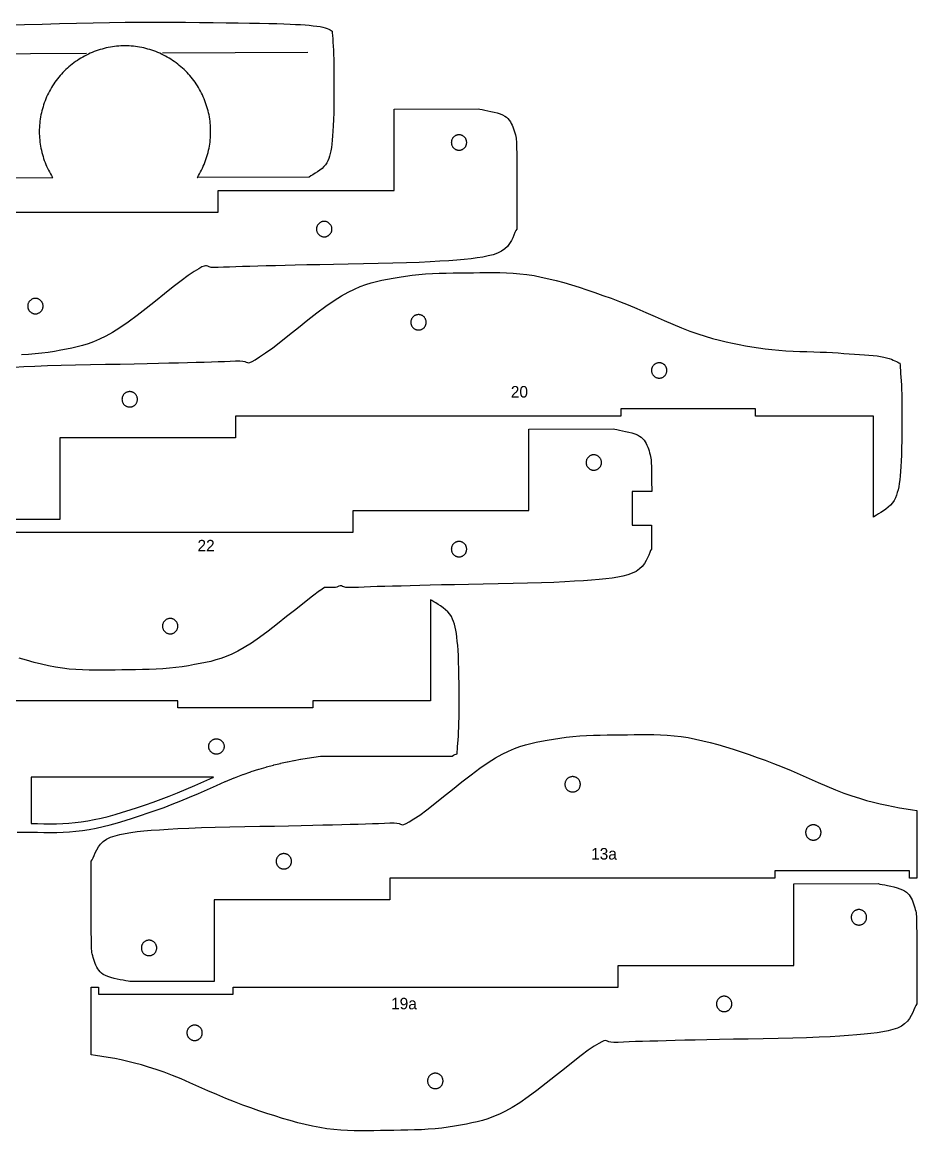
# Model space of a CAD drawing. Header units: metres. Extents: x 5 to 586, y 16 to 394.
# Drawn here: x 395.7 to 581.5, y 15.6 to 246 of the extents above; entities that cross this region are included whole.
import ezdxf
from ezdxf.enums import TextEntityAlignment as Align

# ---------------------------------------------------------------- set-up
doc = ezdxf.new("R2010")
doc.units = ezdxf.units.M
for name, color, linetype in [('CORTAR', 1, 'Continuous'), ('GRABAR', 5, 'Continuous'), ('GRABAR_RELLENO', 4, 'Continuous')]:
    doc.layers.add(name, color=color, linetype=linetype)

msp = doc.modelspace()

# ---------------------------------------------------------------- linework, layer by layer
at = {"layer": 'CORTAR'}
for points in [[(392.4, 245.41), (396.13, 245.51), (399.81, 245.61), (403.42, 245.7), (406.97, 245.79), (410.43, 245.87), (413.79, 245.93), (417.04, 245.97), (420.23, 245.99), (423.4, 246), (426.52, 246), (429.57, 245.98), (432.52, 245.96), (435.35, 245.93), (438.04, 245.89), (440.56, 245.85), (442.9, 245.81), (445.01, 245.77), (446.89, 245.73), (448.55, 245.69), (450.02, 245.64), (451.32, 245.6), (452.48, 245.55), (453.51, 245.49), (454.45, 245.42), (455.31, 245.35), (456.12, 245.27), (456.9, 245.18), (457.59, 245.07), (458.16, 244.95), (458.64, 244.81), (459.03, 244.67), (459.35, 244.53), (459.63, 244.39), (459.88, 244.25), (460.07, 244.13), (460.1, 243.78), (460.1, 243.78), (460.14, 243.2), (460.19, 242.55), (460.24, 241.83), (460.3, 241.04), (460.34, 240.18), (460.38, 239.27), (460.41, 238.29), (460.43, 237.26), (460.44, 236.09), (460.45, 234.77), (460.45, 233.33), (460.45, 231.8), (460.44, 230.25), (460.42, 228.69), (460.4, 227.18), (460.36, 225.76), (460.3, 224.47), (460.23, 223.34), (460.15, 222.35), (460.08, 221.46), (460, 220.66), (459.9, 219.94), (459.8, 219.29), (459.68, 218.71), (459.54, 218.18), (459.38, 217.68), (459.18, 217.21), (458.96, 216.77), (458.7, 216.37), (458.37, 215.99), (457.96, 215.61), (457.51, 215.25), (457.03, 214.91), (456.55, 214.6), (456.07, 214.31), (455.64, 214.05), (455.63, 214.04), (455.27, 213.81), (455.22, 213.78), (455.21, 213.77), (432.04, 213.71), (432.07, 213.75), (432.3, 214.12), (432.52, 214.5), (432.73, 214.88), (432.93, 215.27), (433.12, 215.66), (433.3, 216.06), (433.47, 216.46), (433.64, 216.86), (433.79, 217.27), (433.93, 217.69), (434.06, 218.1), (434.18, 218.52), (434.3, 218.94), (434.4, 219.37), (434.49, 219.8), (434.57, 220.23), (434.64, 220.66), (434.7, 221.09), (434.74, 221.52), (434.78, 221.96), (434.81, 222.4), (434.82, 222.83), (434.83, 223.27), (434.82, 223.71), (434.81, 224.14), (434.78, 224.58), (434.74, 225.01), (434.7, 225.45), (434.64, 225.88), (434.57, 226.31), (434.49, 226.74), (434.4, 227.17), (434.3, 227.59), (434.18, 228.02), (434.06, 228.44), (433.93, 228.85), (433.79, 229.27), (433.64, 229.68), (433.47, 230.08), (433.3, 230.48), (433.12, 230.88), (432.93, 231.27), (432.73, 231.66), (432.52, 232.04), (432.3, 232.42), (432.07, 232.79), (431.83, 233.16), (431.58, 233.52), (431.33, 233.87), (431.06, 234.22), (430.79, 234.56), (430.51, 234.9), (430.22, 235.22), (429.92, 235.54), (429.62, 235.86), (429.3, 236.16), (428.98, 236.46), (428.66, 236.75), (428.32, 237.03), (427.98, 237.3), (427.63, 237.57), (427.28, 237.82), (426.92, 238.07), (426.55, 238.31), (426.18, 238.54), (425.8, 238.76), (425.42, 238.97), (425.03, 239.17), (424.64, 239.36), (424.24, 239.54), (423.84, 239.71), (423.44, 239.88), (423.03, 240.03), (422.61, 240.17), (422.2, 240.3), (421.78, 240.42), (421.35, 240.54), (420.93, 240.64), (420.5, 240.73), (420.07, 240.81), (419.64, 240.88), (419.21, 240.94), (418.77, 240.98), (418.34, 241.02), (417.9, 241.05), (417.47, 241.06), (417.03, 241.07), (416.59, 241.06), (416.16, 241.05), (415.72, 241.02), (415.28, 240.98), (414.85, 240.94), (414.42, 240.88), (413.99, 240.81), (413.56, 240.73), (413.13, 240.64), (412.7, 240.54), (412.28, 240.42), (411.86, 240.3), (411.45, 240.17), (411.03, 240.03), (410.62, 239.88), (410.22, 239.71), (409.82, 239.54), (409.42, 239.36), (409.03, 239.17), (408.64, 238.97), (408.26, 238.76), (407.88, 238.54), (407.51, 238.31), (407.14, 238.07), (406.78, 237.82), (406.43, 237.57), (406.08, 237.3), (405.74, 237.03), (405.4, 236.75), (405.08, 236.46), (404.76, 236.16), (404.44, 235.86), (404.14, 235.54), (403.84, 235.22), (403.55, 234.9), (403.27, 234.56), (403, 234.22), (402.73, 233.87), (402.48, 233.52), (402.23, 233.16), (401.99, 232.79), (401.76, 232.42), (401.54, 232.04), (401.33, 231.66), (401.13, 231.27), (400.94, 230.88), (400.76, 230.48), (400.58, 230.08), (400.42, 229.68), (400.27, 229.27), (400.13, 228.85), (400, 228.44), (399.87, 228.02), (399.76, 227.59), (399.66, 227.17), (399.57, 226.74), (399.49, 226.31), (399.42, 225.88), (399.36, 225.45), (399.32, 225.01), (399.28, 224.58), (399.25, 224.14), (399.23, 223.71), (399.23, 223.27), (399.23, 222.83), (399.25, 222.4), (399.28, 221.96), (399.32, 221.52), (399.36, 221.09), (399.42, 220.66), (399.49, 220.23), (399.57, 219.8), (399.66, 219.37), (399.76, 218.94), (399.87, 218.52), (400, 218.1), (400.13, 217.69), (400.27, 217.27), (400.42, 216.86), (400.58, 216.46), (400.76, 216.06), (400.94, 215.66), (401.13, 215.27), (401.33, 214.88), (401.54, 214.5), (401.76, 214.12), (401.99, 213.75), (402.07, 213.63), (321.85, 213.41)], [(356.42, 206.5), (436.42, 206.5), (436.42, 211), (472.92, 211), (472.92, 227.95), (490.42, 228), (490.76, 227.92), (491.22, 227.83), (491.77, 227.72), (492.39, 227.6), (493.04, 227.47), (493.7, 227.32), (494.35, 227.14), (494.95, 226.95), (495.48, 226.74), (495.92, 226.5), (496.28, 226.24), (496.59, 225.95), (496.86, 225.64), (497.09, 225.32), (497.29, 224.97), (497.47, 224.6), (497.62, 224.22), (497.77, 223.83), (497.9, 223.42), (498.02, 223), (498.13, 222.61), (498.22, 222.26), (498.28, 221.93), (498.32, 221.59), (498.35, 221.22), (498.37, 220.79), (498.38, 220.28), (498.39, 219.66), (498.41, 218.91), (498.42, 218), (498.44, 216.84), (498.45, 215.4), (498.45, 213.76), (498.45, 212), (498.45, 210.19), (498.44, 208.4), (498.43, 206.71), (498.43, 205.2), (498.42, 203.94), (498.42, 203), (498.23, 202.69), (498.04, 202.27), (497.83, 201.77), (497.59, 201.21), (497.3, 200.61), (497.3, 200.61), (496.93, 200.01), (496.48, 199.42), (495.93, 198.88), (495.24, 198.39), (494.42, 198), (493.49, 197.69), (492.49, 197.42), (491.4, 197.19), (490.21, 197), (488.92, 196.83), (487.51, 196.69), (485.97, 196.56), (484.28, 196.44), (482.43, 196.32), (480.42, 196.2), (478.13, 196.08), (475.53, 195.99), (472.67, 195.9), (469.65, 195.83), (466.55, 195.77), (463.43, 195.71), (460.38, 195.66), (457.48, 195.61), (454.8, 195.56), (452.42, 195.5), (450.29, 195.44), (448.28, 195.39), (446.39, 195.34), (444.63, 195.3), (442.98, 195.26), (441.45, 195.21), (440.04, 195.17), (438.73, 195.12), (437.52, 195.06), (436.42, 195), (435.53, 194.99), (434.91, 195.05), (434.49, 195.16), (434.21, 195.27), (433.98, 195.36), (433.76, 195.39), (433.46, 195.32), (433.01, 195.13), (432.36, 194.76), (431.42, 194.2), (430.19, 193.37), (428.71, 192.28), (427.05, 190.99), (425.25, 189.55), (423.36, 188.04), (421.44, 186.52), (419.53, 185.04), (417.69, 183.67), (415.97, 182.47), (414.42, 181.5), (413.03, 180.74), (411.73, 180.11), (410.52, 179.59), (409.36, 179.16), (408.23, 178.81), (407.13, 178.52), (406.01, 178.27), (404.87, 178.05), (403.68, 177.83), (402.42, 177.6), (401.1, 177.38), (399.75, 177.2), (398.37, 177.06), (396.97, 176.95), (395.55, 176.87)], [(394, 174.31), (396.01, 174.44), (398.3, 174.55), (400.91, 174.65), (403.76, 174.73), (406.78, 174.8), (409.89, 174.87), (413.01, 174.92), (416.05, 174.97), (418.96, 175.03), (421.64, 175.08), (424.01, 175.14), (426.15, 175.19), (428.16, 175.24), (430.04, 175.29), (431.81, 175.34), (433.45, 175.38), (434.98, 175.42), (436.4, 175.47), (437.71, 175.52), (438.91, 175.57), (440.01, 175.64), (440.91, 175.65), (441.53, 175.59), (441.94, 175.48), (442.23, 175.36), (442.45, 175.27), (442.68, 175.24), (442.98, 175.31), (443.42, 175.51), (444.08, 175.87), (445.01, 176.44), (446.25, 177.26), (447.73, 178.35), (449.39, 179.65), (451.19, 181.08), (453.08, 182.59), (455, 184.12), (456.9, 185.6), (458.74, 186.97), (460.46, 188.17), (462.01, 189.14), (463.41, 189.9), (464.7, 190.53), (465.92, 191.05), (467.08, 191.47), (468.2, 191.82), (469.31, 192.11), (470.42, 192.36), (471.57, 192.59), (472.76, 192.81), (474.01, 193.04), (475.33, 193.25), (476.69, 193.43), (478.07, 193.57), (479.47, 193.68), (480.89, 193.77), (482.32, 193.83), (483.75, 193.87), (485.18, 193.9), (486.6, 193.92), (488.01, 193.94), (489.4, 193.95), (490.78, 193.98), (492.15, 193.99), (493.52, 194), (494.89, 193.99), (496.27, 193.94), (497.67, 193.86), (499.09, 193.74), (500.53, 193.57), (502.01, 193.34), (503.52, 193.04), (505.05, 192.7), (506.6, 192.31), (508.17, 191.88), (509.76, 191.41), (511.37, 190.91), (513, 190.37), (514.65, 189.81), (516.32, 189.23), (518.01, 188.64), (519.75, 187.99), (521.55, 187.26), (523.39, 186.48), (525.26, 185.66), (527.14, 184.84), (529.01, 184.02), (530.84, 183.22), (532.64, 182.48), (534.37, 181.81), (536.01, 181.24), (537.58, 180.74), (539.07, 180.3), (540.51, 179.92), (541.9, 179.58), (543.26, 179.27), (544.61, 179), (545.94, 178.76), (547.28, 178.54), (548.63, 178.33), (550.01, 178.14), (551.43, 177.96), (552.88, 177.83), (554.34, 177.73), (555.81, 177.65), (557.26, 177.59), (558.7, 177.54), (560.11, 177.5), (561.47, 177.46), (562.78, 177.4), (564.01, 177.34), (565.2, 177.26), (566.37, 177.18), (567.5, 177.11), (568.59, 177.04), (569.64, 176.97), (570.64, 176.9), (571.58, 176.82), (572.46, 176.73), (573.27, 176.64), (574.01, 176.54), (574.67, 176.41), (575.26, 176.27), (575.78, 176.12), (576.24, 175.95), (576.64, 175.79), (576.99, 175.62), (577.3, 175.47), (577.57, 175.34), (577.8, 175.22), (578.01, 175.14), (578.04, 174.72), (578.08, 174.22), (578.12, 173.64), (578.17, 172.99), (578.23, 172.26), (578.28, 171.46), (578.33, 170.6), (578.37, 169.67), (578.4, 168.68), (578.41, 167.64), (578.42, 166.47), (578.43, 165.14), (578.44, 163.69), (578.43, 162.17), (578.43, 160.6), (578.41, 159.04), (578.38, 157.53), (578.34, 156.09), (578.29, 154.78), (578.21, 153.64), (578.14, 152.64), (578.06, 151.73), (577.97, 150.91), (577.88, 150.16), (577.77, 149.48), (577.64, 148.85), (577.48, 148.26), (577.3, 147.7), (577.08, 147.16), (576.81, 146.64), (576.48, 146.13), (576.07, 145.66), (575.6, 145.22), (575.1, 144.82), (574.58, 144.45), (574.06, 144.12), (573.58, 143.82), (573.15, 143.56), (572.78, 143.33), (572.51, 143.14), (572.51, 164.14), (548.01, 164.14), (548.01, 165.64), (520.01, 165.64), (520.01, 164.14), (440.01, 164.14), (440.01, 159.64), (403.51, 159.64), (403.51, 142.68), (386.01, 142.64)], [(384.42, 140), (464.42, 140), (464.42, 144.5), (500.92, 144.5), (500.92, 161.45), (518.42, 161.5), (518.76, 161.42), (519.22, 161.33), (519.77, 161.22), (520.39, 161.1), (521.04, 160.97), (521.7, 160.82), (522.35, 160.64), (522.95, 160.45), (523.48, 160.24), (523.92, 160), (524.28, 159.74), (524.59, 159.45), (524.86, 159.14), (525.09, 158.82), (525.29, 158.47), (525.47, 158.1), (525.62, 157.72), (525.77, 157.33), (525.9, 156.92), (526.02, 156.5), (526.13, 156.11), (526.22, 155.76), (526.28, 155.43), (526.32, 155.09), (526.35, 154.72), (526.37, 154.29), (526.38, 153.78), (526.39, 153.16), (526.41, 152.41), (526.42, 151.5), (526.44, 150.34), (526.45, 148.9), (526.45, 148.5), (522.42, 148.5), (522.42, 141.5), (526.44, 141.5), (526.43, 140.21), (526.43, 138.7), (526.42, 137.44), (526.42, 136.5), (526.23, 136.19), (526.04, 135.77), (525.83, 135.27), (525.59, 134.71), (525.3, 134.11), (524.93, 133.51), (524.48, 132.92), (523.93, 132.38), (523.24, 131.89), (522.42, 131.5), (521.49, 131.19), (520.49, 130.92), (519.4, 130.69), (518.21, 130.5), (516.92, 130.33), (515.51, 130.19), (513.97, 130.06), (512.28, 129.94), (510.43, 129.82), (508.42, 129.7), (506.13, 129.58), (503.53, 129.49), (500.67, 129.4), (497.65, 129.33), (494.55, 129.27), (491.43, 129.21), (488.38, 129.16), (485.48, 129.11), (482.8, 129.06), (480.42, 129), (478.29, 128.94), (476.28, 128.89), (474.39, 128.84), (472.63, 128.8), (470.98, 128.76), (469.45, 128.71), (468.04, 128.67), (466.73, 128.62), (465.52, 128.56), (464.42, 128.5), (463.39, 128.5), (462.91, 128.55), (462.49, 128.66), (462.21, 128.77), (461.98, 128.86), (461.76, 128.89), (461.46, 128.82), (461.01, 128.63), (460.79, 128.5), (458.46, 128.5), (457.52, 127.87), (457.47, 127.84), (456, 126.75), (455.97, 126.73), (454.31, 125.43), (454.3, 125.43), (452.5, 123.99), (452.5, 123.99), (452.5, 123.99), (450.61, 122.48), (448.7, 120.96), (446.81, 119.49), (444.99, 118.14), (443.31, 116.97), (441.82, 116.04), (440.48, 115.31), (439.23, 114.7), (438.07, 114.2), (436.97, 113.8), (435.9, 113.47), (434.84, 113.19), (433.76, 112.95), (432.65, 112.73), (431.46, 112.51), (430.22, 112.28), (428.93, 112.07), (427.61, 111.9), (426.26, 111.76), (424.88, 111.65), (423.49, 111.57), (422.07, 111.51), (420.65, 111.46), (419.23, 111.44), (417.82, 111.42), (416.41, 111.4), (416.41, 111.4), (415.01, 111.38), (415.01, 111.38), (413.64, 111.36), (412.27, 111.34), (410.92, 111.34), (409.57, 111.35), (408.22, 111.39), (406.85, 111.47), (405.47, 111.59), (404.07, 111.76), (402.63, 111.98), (401.16, 112.27), (399.66, 112.6), (398.14, 112.98), (396.59, 113.41), (395.02, 113.87)], [(394.65, 77.72), (396.05, 77.7), (396.06, 77.7), (397.45, 77.68), (397.46, 77.68), (398.83, 77.66), (400.18, 77.64), (401.52, 77.64), (402.85, 77.65), (404.17, 77.69), (405.5, 77.77), (406.84, 77.88), (408.2, 78.04), (409.6, 78.26), (411.03, 78.54), (412.49, 78.87), (413.98, 79.24), (415.5, 79.66), (417.05, 80.12), (418.62, 80.61), (420.23, 81.13), (421.85, 81.69), (423.51, 82.26), (425.17, 82.85), (426.86, 83.48), (428.61, 84.19), (430.42, 84.95), (432.27, 85.76), (434.14, 86.59), (434.15, 86.59), (436.01, 87.41), (436.03, 87.42), (437.87, 88.21), (437.9, 88.22), (439.7, 88.96), (439.75, 88.98), (441.48, 89.65), (441.55, 89.68), (443.2, 90.26), (443.27, 90.28), (444.83, 90.78), (444.89, 90.79), (446.38, 91.23), (446.43, 91.25), (447.87, 91.63), (447.93, 91.65), (449.32, 91.99), (449.37, 92), (450.73, 92.3), (450.78, 92.31), (452.13, 92.58), (452.17, 92.59), (453.51, 92.83), (453.54, 92.84), (454.88, 93.06), (454.91, 93.07), (456.27, 93.27), (456.29, 93.28), (457.67, 93.47), (457.72, 93.48), (457.87, 93.5), (484.98, 93.5), (485, 93.51), (485.31, 93.66), (485.58, 93.8), (485.82, 93.91), (486.03, 94), (486.05, 94.42), (486.09, 94.92), (486.14, 95.49), (486.19, 96.15), (486.24, 96.88), (486.29, 97.67), (486.34, 98.54), (486.38, 99.46), (486.41, 100.45), (486.43, 101.5), (486.44, 102.67), (486.44, 104), (486.45, 105.44), (486.45, 106.97), (486.44, 108.53), (486.42, 110.09), (486.39, 111.61), (486.35, 113.04), (486.3, 114.35), (486.23, 115.5), (486.15, 116.5), (486.07, 117.4), (485.99, 118.22), (485.89, 118.97), (485.78, 119.66), (485.65, 120.29), (485.5, 120.88), (485.31, 121.44), (485.09, 121.97), (484.83, 122.5), (484.49, 123.01), (484.08, 123.48), (483.61, 123.92), (483.11, 124.32), (482.59, 124.69), (482.08, 125.02), (481.59, 125.32), (481.16, 125.58), (480.8, 125.81), (480.53, 126), (480.53, 105), (456.03, 105), (456.03, 103.5), (428.03, 103.5), (428.03, 105), (348.03, 105)]]:
    msp.add_lwpolyline(points, dxfattribs=at)
for points in [[(484.88, 220.59), (484.91, 220.49), (484.94, 220.39), (484.99, 220.29), (485.04, 220.2), (485.09, 220.11), (485.15, 220.03), (485.22, 219.95), (485.29, 219.87), (485.37, 219.8), (485.45, 219.73), (485.53, 219.67), (485.62, 219.61), (485.71, 219.57), (485.81, 219.52), (485.91, 219.48), (486.01, 219.45), (486.11, 219.43), (486.21, 219.41), (486.32, 219.4), (486.42, 219.4), (486.53, 219.4), (486.63, 219.41), (486.73, 219.43), (486.84, 219.45), (486.94, 219.48), (487.03, 219.52), (487.13, 219.57), (487.22, 219.61), (487.31, 219.67), (487.4, 219.73), (487.48, 219.8), (487.55, 219.87), (487.62, 219.95), (487.69, 220.03), (487.75, 220.11), (487.81, 220.2), (487.86, 220.29), (487.9, 220.39), (487.94, 220.49), (487.97, 220.59), (487.99, 220.69), (488.01, 220.79), (488.02, 220.9), (488.02, 221), (488.02, 221.1), (488.01, 221.21), (487.99, 221.31), (487.97, 221.41), (487.94, 221.51), (487.9, 221.61), (487.86, 221.71), (487.81, 221.8), (487.75, 221.89), (487.69, 221.97), (487.62, 222.05), (487.55, 222.13), (487.48, 222.2), (487.4, 222.27), (487.31, 222.33), (487.22, 222.39), (487.13, 222.43), (487.03, 222.48), (486.94, 222.52), (486.84, 222.55), (486.73, 222.57), (486.63, 222.59), (486.53, 222.6), (486.42, 222.6), (486.32, 222.6), (486.21, 222.59), (486.11, 222.57), (486.01, 222.55), (485.91, 222.52), (485.81, 222.48), (485.71, 222.43), (485.62, 222.39), (485.53, 222.33), (485.45, 222.27), (485.37, 222.2), (485.29, 222.13), (485.22, 222.05), (485.15, 221.97), (485.09, 221.89), (485.04, 221.8), (484.99, 221.71), (484.94, 221.61), (484.91, 221.51), (484.88, 221.41), (484.85, 221.31), (484.84, 221.21), (484.83, 221.1), (484.82, 221), (484.83, 220.9), (484.84, 220.79), (484.85, 220.69), (484.88, 220.59)], [(456.83, 202.9), (456.84, 202.79), (456.85, 202.69), (456.88, 202.59), (456.91, 202.49), (456.94, 202.39), (456.99, 202.29), (457.04, 202.2), (457.09, 202.11), (457.15, 202.03), (457.22, 201.95), (457.29, 201.87), (457.37, 201.8), (457.45, 201.73), (457.53, 201.67), (457.62, 201.61), (457.71, 201.57), (457.81, 201.52), (457.91, 201.48), (458.01, 201.45), (458.11, 201.43), (458.21, 201.41), (458.32, 201.4), (458.42, 201.4), (458.53, 201.4), (458.63, 201.41), (458.73, 201.43), (458.84, 201.45), (458.94, 201.48), (459.03, 201.52), (459.13, 201.57), (459.22, 201.61), (459.31, 201.67), (459.4, 201.73), (459.48, 201.8), (459.55, 201.87), (459.62, 201.95), (459.69, 202.03), (459.75, 202.11), (459.81, 202.2), (459.86, 202.29), (459.9, 202.39), (459.94, 202.49), (459.97, 202.59), (459.99, 202.69), (460.01, 202.79), (460.02, 202.9), (460.02, 203), (460.02, 203.1), (460.01, 203.21), (459.99, 203.31), (459.97, 203.41), (459.94, 203.51), (459.9, 203.61), (459.86, 203.71), (459.81, 203.8), (459.75, 203.89), (459.69, 203.97), (459.62, 204.05), (459.55, 204.13), (459.48, 204.2), (459.4, 204.27), (459.31, 204.33), (459.22, 204.39), (459.13, 204.43), (459.03, 204.48), (458.94, 204.52), (458.84, 204.55), (458.73, 204.57), (458.63, 204.59), (458.53, 204.6), (458.42, 204.6), (458.32, 204.6), (458.21, 204.59), (458.11, 204.57), (458.01, 204.55), (457.91, 204.52), (457.81, 204.48), (457.71, 204.43), (457.62, 204.39), (457.53, 204.33), (457.45, 204.27), (457.37, 204.2), (457.29, 204.13), (457.22, 204.05), (457.15, 203.97), (457.09, 203.89), (457.04, 203.8), (456.99, 203.71), (456.94, 203.61), (456.91, 203.51), (456.88, 203.41), (456.85, 203.31), (456.84, 203.21), (456.83, 203.1), (456.82, 203), (456.83, 202.9)], [(396.85, 186.69), (396.88, 186.59), (396.91, 186.49), (396.94, 186.39), (396.99, 186.29), (397.04, 186.2), (397.09, 186.11), (397.15, 186.03), (397.22, 185.95), (397.29, 185.87), (397.37, 185.8), (397.45, 185.73), (397.53, 185.67), (397.62, 185.61), (397.71, 185.57), (397.81, 185.52), (397.91, 185.48), (398.01, 185.45), (398.11, 185.43), (398.21, 185.41), (398.32, 185.4), (398.42, 185.4), (398.53, 185.4), (398.63, 185.41), (398.73, 185.43), (398.84, 185.45), (398.94, 185.48), (399.03, 185.52), (399.13, 185.57), (399.22, 185.61), (399.31, 185.67), (399.4, 185.73), (399.48, 185.8), (399.55, 185.87), (399.62, 185.95), (399.69, 186.03), (399.75, 186.11), (399.81, 186.2), (399.86, 186.29), (399.9, 186.39), (399.94, 186.49), (399.97, 186.59), (399.99, 186.69), (400.01, 186.79), (400.02, 186.9), (400.02, 187), (400.02, 187.1), (400.01, 187.21), (399.99, 187.31), (399.97, 187.41), (399.94, 187.51), (399.9, 187.61), (399.86, 187.71), (399.81, 187.8), (399.75, 187.89), (399.69, 187.97), (399.62, 188.05), (399.55, 188.13), (399.48, 188.2), (399.4, 188.27), (399.31, 188.33), (399.22, 188.39), (399.13, 188.43), (399.03, 188.48), (398.94, 188.52), (398.84, 188.55), (398.73, 188.57), (398.63, 188.59), (398.53, 188.6), (398.42, 188.6), (398.32, 188.6), (398.21, 188.59), (398.11, 188.57), (398.01, 188.55), (397.91, 188.52), (397.81, 188.48), (397.71, 188.43), (397.62, 188.39), (397.53, 188.33), (397.45, 188.27), (397.37, 188.2), (397.29, 188.13), (397.22, 188.05), (397.15, 187.97), (397.09, 187.89), (397.04, 187.8), (396.99, 187.71), (396.94, 187.61), (396.91, 187.51), (396.88, 187.41), (396.85, 187.31), (396.84, 187.21), (396.83, 187.1), (396.82, 187), (396.83, 186.9), (396.84, 186.79), (396.85, 186.69)], [(479.58, 183.95), (479.56, 184.05), (479.53, 184.15), (479.49, 184.25), (479.45, 184.34), (479.4, 184.44), (479.34, 184.52), (479.28, 184.61), (479.22, 184.69), (479.15, 184.77), (479.07, 184.84), (478.99, 184.9), (478.9, 184.97), (478.81, 185.02), (478.72, 185.07), (478.63, 185.11), (478.53, 185.15), (478.43, 185.18), (478.33, 185.2), (478.22, 185.22), (478.12, 185.23), (478.01, 185.24), (477.91, 185.23), (477.81, 185.22), (477.7, 185.2), (477.6, 185.18), (477.5, 185.15), (477.4, 185.11), (477.31, 185.07), (477.21, 185.02), (477.13, 184.97), (477.04, 184.9), (476.96, 184.84), (476.88, 184.77), (476.81, 184.69), (476.74, 184.61), (476.68, 184.52), (476.63, 184.44), (476.58, 184.34), (476.54, 184.25), (476.5, 184.15), (476.47, 184.05), (476.44, 183.95), (476.43, 183.84), (476.42, 183.74), (476.41, 183.64), (476.42, 183.53), (476.43, 183.43), (476.44, 183.32), (476.47, 183.22), (476.5, 183.12), (476.54, 183.02), (476.58, 182.93), (476.63, 182.84), (476.68, 182.75), (476.74, 182.66), (476.81, 182.58), (476.88, 182.5), (476.96, 182.43), (477.04, 182.37), (477.13, 182.3), (477.21, 182.25), (477.31, 182.2), (477.4, 182.16), (477.5, 182.12), (477.6, 182.09), (477.7, 182.07), (477.81, 182.05), (477.91, 182.04), (478.01, 182.04), (478.12, 182.04), (478.22, 182.05), (478.33, 182.07), (478.43, 182.09), (478.53, 182.12), (478.63, 182.16), (478.72, 182.2), (478.81, 182.25), (478.9, 182.3), (478.99, 182.37), (479.07, 182.43), (479.15, 182.5), (479.22, 182.58), (479.28, 182.66), (479.34, 182.75), (479.4, 182.84), (479.45, 182.93), (479.49, 183.02), (479.53, 183.12), (479.56, 183.22), (479.58, 183.32), (479.6, 183.43), (479.61, 183.53), (479.61, 183.64), (479.61, 183.74), (479.6, 183.84), (479.58, 183.95)], [(529.6, 173.84), (529.58, 173.95), (529.56, 174.05), (529.53, 174.15), (529.49, 174.25), (529.45, 174.34), (529.4, 174.44), (529.34, 174.52), (529.28, 174.61), (529.22, 174.69), (529.15, 174.77), (529.07, 174.84), (528.99, 174.9), (528.9, 174.97), (528.81, 175.02), (528.72, 175.07), (528.63, 175.11), (528.53, 175.15), (528.43, 175.18), (528.33, 175.2), (528.22, 175.22), (528.12, 175.23), (528.01, 175.24), (527.91, 175.23), (527.81, 175.22), (527.7, 175.2), (527.6, 175.18), (527.5, 175.15), (527.4, 175.11), (527.31, 175.07), (527.21, 175.02), (527.13, 174.97), (527.04, 174.9), (526.96, 174.84), (526.88, 174.77), (526.81, 174.69), (526.74, 174.61), (526.68, 174.52), (526.63, 174.44), (526.58, 174.34), (526.54, 174.25), (526.5, 174.15), (526.47, 174.05), (526.44, 173.95), (526.43, 173.84), (526.42, 173.74), (526.41, 173.64), (526.42, 173.53), (526.43, 173.43), (526.44, 173.32), (526.47, 173.22), (526.5, 173.12), (526.54, 173.02), (526.58, 172.93), (526.63, 172.84), (526.68, 172.75), (526.74, 172.66), (526.81, 172.58), (526.88, 172.5), (526.96, 172.43), (527.04, 172.37), (527.13, 172.3), (527.21, 172.25), (527.31, 172.2), (527.4, 172.16), (527.5, 172.12), (527.6, 172.09), (527.7, 172.07), (527.81, 172.05), (527.91, 172.04), (528.01, 172.04), (528.12, 172.04), (528.22, 172.05), (528.33, 172.07), (528.43, 172.09), (528.53, 172.12), (528.63, 172.16), (528.72, 172.2), (528.81, 172.25), (528.9, 172.3), (528.99, 172.37), (529.07, 172.43), (529.15, 172.5), (529.22, 172.58), (529.28, 172.66), (529.34, 172.75), (529.4, 172.84), (529.45, 172.93), (529.49, 173.02), (529.53, 173.12), (529.56, 173.22), (529.58, 173.32), (529.6, 173.43), (529.61, 173.53), (529.61, 173.64), (529.61, 173.74), (529.6, 173.84)], [(419.61, 167.74), (419.6, 167.84), (419.58, 167.95), (419.56, 168.05), (419.53, 168.15), (419.49, 168.25), (419.45, 168.34), (419.4, 168.44), (419.34, 168.52), (419.28, 168.61), (419.22, 168.69), (419.15, 168.77), (419.07, 168.84), (418.99, 168.9), (418.9, 168.97), (418.81, 169.02), (418.72, 169.07), (418.63, 169.11), (418.53, 169.15), (418.43, 169.18), (418.33, 169.2), (418.22, 169.22), (418.12, 169.23), (418.01, 169.24), (417.91, 169.23), (417.81, 169.22), (417.7, 169.2), (417.6, 169.18), (417.5, 169.15), (417.4, 169.11), (417.31, 169.07), (417.21, 169.02), (417.13, 168.97), (417.04, 168.9), (416.96, 168.84), (416.88, 168.77), (416.81, 168.69), (416.74, 168.61), (416.68, 168.52), (416.63, 168.44), (416.58, 168.34), (416.54, 168.25), (416.5, 168.15), (416.47, 168.05), (416.44, 167.95), (416.43, 167.84), (416.42, 167.74), (416.41, 167.64), (416.42, 167.53), (416.43, 167.43), (416.44, 167.32), (416.47, 167.22), (416.5, 167.12), (416.54, 167.02), (416.58, 166.93), (416.63, 166.84), (416.68, 166.75), (416.74, 166.66), (416.81, 166.58), (416.88, 166.5), (416.96, 166.43), (417.04, 166.37), (417.13, 166.3), (417.21, 166.25), (417.31, 166.2), (417.4, 166.16), (417.5, 166.12), (417.6, 166.09), (417.7, 166.07), (417.81, 166.05), (417.91, 166.04), (418.01, 166.04), (418.12, 166.04), (418.22, 166.05), (418.33, 166.07), (418.43, 166.09), (418.53, 166.12), (418.63, 166.16), (418.72, 166.2), (418.81, 166.25), (418.9, 166.3), (418.99, 166.37), (419.07, 166.43), (419.15, 166.5), (419.22, 166.58), (419.28, 166.66), (419.34, 166.75), (419.4, 166.84), (419.45, 166.93), (419.49, 167.02), (419.53, 167.12), (419.56, 167.22), (419.58, 167.32), (419.6, 167.43), (419.61, 167.53), (419.61, 167.64), (419.61, 167.74)], [(512.88, 154.09), (512.91, 153.99), (512.94, 153.89), (512.99, 153.79), (513.04, 153.7), (513.09, 153.61), (513.15, 153.53), (513.22, 153.45), (513.29, 153.37), (513.37, 153.3), (513.45, 153.23), (513.53, 153.17), (513.62, 153.11), (513.71, 153.07), (513.81, 153.02), (513.91, 152.98), (514.01, 152.95), (514.11, 152.93), (514.21, 152.91), (514.32, 152.9), (514.42, 152.9), (514.53, 152.9), (514.63, 152.91), (514.73, 152.93), (514.84, 152.95), (514.94, 152.98), (515.03, 153.02), (515.13, 153.07), (515.22, 153.11), (515.31, 153.17), (515.4, 153.23), (515.48, 153.3), (515.55, 153.37), (515.62, 153.45), (515.69, 153.53), (515.75, 153.61), (515.81, 153.7), (515.86, 153.79), (515.9, 153.89), (515.94, 153.99), (515.97, 154.09), (515.99, 154.19), (516.01, 154.29), (516.02, 154.4), (516.02, 154.5), (516.02, 154.6), (516.01, 154.71), (515.99, 154.81), (515.97, 154.91), (515.94, 155.01), (515.9, 155.11), (515.86, 155.21), (515.81, 155.3), (515.75, 155.39), (515.69, 155.47), (515.62, 155.55), (515.55, 155.63), (515.48, 155.7), (515.4, 155.77), (515.31, 155.83), (515.22, 155.89), (515.13, 155.93), (515.03, 155.98), (514.94, 156.02), (514.84, 156.05), (514.73, 156.07), (514.63, 156.09), (514.53, 156.1), (514.42, 156.1), (514.32, 156.1), (514.21, 156.09), (514.11, 156.07), (514.01, 156.05), (513.91, 156.02), (513.81, 155.98), (513.71, 155.93), (513.62, 155.89), (513.53, 155.83), (513.45, 155.77), (513.37, 155.7), (513.29, 155.63), (513.22, 155.55), (513.15, 155.47), (513.09, 155.39), (513.04, 155.3), (512.99, 155.21), (512.94, 155.11), (512.91, 155.01), (512.88, 154.91), (512.85, 154.81), (512.84, 154.71), (512.83, 154.6), (512.82, 154.5), (512.83, 154.4), (512.84, 154.29), (512.85, 154.19), (512.88, 154.09)], [(484.83, 136.4), (484.84, 136.29), (484.85, 136.19), (484.88, 136.09), (484.91, 135.99), (484.94, 135.89), (484.99, 135.79), (485.04, 135.7), (485.09, 135.61), (485.15, 135.53), (485.22, 135.45), (485.29, 135.37), (485.37, 135.3), (485.45, 135.23), (485.53, 135.17), (485.62, 135.11), (485.71, 135.07), (485.81, 135.02), (485.91, 134.98), (486.01, 134.95), (486.11, 134.93), (486.21, 134.91), (486.32, 134.9), (486.42, 134.9), (486.53, 134.9), (486.63, 134.91), (486.73, 134.93), (486.84, 134.95), (486.94, 134.98), (487.03, 135.02), (487.13, 135.07), (487.22, 135.11), (487.31, 135.17), (487.4, 135.23), (487.48, 135.3), (487.55, 135.37), (487.62, 135.45), (487.69, 135.53), (487.75, 135.61), (487.81, 135.7), (487.86, 135.79), (487.9, 135.89), (487.94, 135.99), (487.97, 136.09), (487.99, 136.19), (488.01, 136.29), (488.02, 136.4), (488.02, 136.5), (488.02, 136.6), (488.01, 136.71), (487.99, 136.81), (487.97, 136.91), (487.94, 137.01), (487.9, 137.11), (487.86, 137.21), (487.81, 137.3), (487.75, 137.39), (487.69, 137.47), (487.62, 137.55), (487.55, 137.63), (487.48, 137.7), (487.4, 137.77), (487.31, 137.83), (487.22, 137.89), (487.13, 137.93), (487.03, 137.98), (486.94, 138.02), (486.84, 138.05), (486.73, 138.07), (486.63, 138.09), (486.53, 138.1), (486.42, 138.1), (486.32, 138.1), (486.21, 138.09), (486.11, 138.07), (486.01, 138.05), (485.91, 138.02), (485.81, 137.98), (485.71, 137.93), (485.62, 137.89), (485.53, 137.83), (485.45, 137.77), (485.37, 137.7), (485.29, 137.63), (485.22, 137.55), (485.15, 137.47), (485.09, 137.39), (485.04, 137.3), (484.99, 137.21), (484.94, 137.11), (484.91, 137.01), (484.88, 136.91), (484.85, 136.81), (484.84, 136.71), (484.83, 136.6), (484.82, 136.5), (484.83, 136.4)], [(424.85, 120.19), (424.88, 120.09), (424.91, 119.99), (424.94, 119.89), (424.99, 119.79), (425.04, 119.7), (425.09, 119.61), (425.15, 119.53), (425.22, 119.45), (425.29, 119.37), (425.37, 119.3), (425.45, 119.23), (425.53, 119.17), (425.62, 119.11), (425.71, 119.07), (425.81, 119.02), (425.91, 118.98), (426.01, 118.95), (426.11, 118.93), (426.21, 118.91), (426.32, 118.9), (426.42, 118.9), (426.53, 118.9), (426.63, 118.91), (426.73, 118.93), (426.84, 118.95), (426.94, 118.98), (427.03, 119.02), (427.13, 119.07), (427.22, 119.11), (427.31, 119.17), (427.4, 119.23), (427.48, 119.3), (427.55, 119.37), (427.62, 119.45), (427.69, 119.53), (427.75, 119.61), (427.81, 119.7), (427.86, 119.79), (427.9, 119.89), (427.94, 119.99), (427.97, 120.09), (427.99, 120.19), (428.01, 120.29), (428.02, 120.4), (428.02, 120.5), (428.02, 120.6), (428.01, 120.71), (427.99, 120.81), (427.97, 120.91), (427.94, 121.01), (427.9, 121.11), (427.86, 121.21), (427.81, 121.3), (427.75, 121.39), (427.69, 121.47), (427.62, 121.55), (427.55, 121.63), (427.48, 121.7), (427.4, 121.77), (427.31, 121.83), (427.22, 121.89), (427.13, 121.93), (427.03, 121.98), (426.94, 122.02), (426.84, 122.05), (426.73, 122.07), (426.63, 122.09), (426.53, 122.1), (426.42, 122.1), (426.32, 122.1), (426.21, 122.09), (426.11, 122.07), (426.01, 122.05), (425.91, 122.02), (425.81, 121.98), (425.71, 121.93), (425.62, 121.89), (425.53, 121.83), (425.45, 121.77), (425.37, 121.7), (425.29, 121.63), (425.22, 121.55), (425.15, 121.47), (425.09, 121.39), (425.04, 121.3), (424.99, 121.21), (424.94, 121.11), (424.91, 121.01), (424.88, 120.91), (424.85, 120.81), (424.84, 120.71), (424.83, 120.6), (424.82, 120.5), (424.83, 120.4), (424.84, 120.29), (424.85, 120.19)], [(411.52, 74.63), (411.97, 75.21), (412.53, 75.76), (413.21, 76.24), (414.03, 76.64), (414.96, 76.95), (415.97, 77.22), (417.05, 77.45), (418.24, 77.64), (419.53, 77.8), (420.94, 77.95), (422.49, 78.08), (424.17, 78.2), (426.02, 78.31), (428.03, 78.44), (430.32, 78.55), (432.93, 78.65), (435.78, 78.73), (438.8, 78.8), (441.9, 78.87), (445.02, 78.92), (448.07, 78.97), (450.97, 79.03), (453.65, 79.08), (456.03, 79.14), (458.16, 79.19), (460.17, 79.24), (462.06, 79.29), (463.82, 79.34), (465.47, 79.38), (467, 79.42), (468.42, 79.47), (469.73, 79.52), (470.93, 79.57), (472.03, 79.64), (472.92, 79.65), (473.54, 79.59), (473.96, 79.48), (474.25, 79.36), (474.47, 79.27), (474.69, 79.24), (474.99, 79.31), (475.44, 79.51), (476.09, 79.87), (477.03, 80.44), (478.27, 81.26), (479.74, 82.35), (481.4, 83.65), (483.21, 85.08), (485.09, 86.59), (487.01, 88.12), (488.92, 89.6), (490.76, 90.97), (492.48, 92.17), (494.03, 93.14), (495.42, 93.9), (496.72, 94.53), (497.93, 95.05), (499.09, 95.47), (500.22, 95.82), (501.33, 96.11), (502.44, 96.36), (503.58, 96.59), (504.77, 96.81), (506.03, 97.04), (507.35, 97.25), (508.7, 97.43), (510.08, 97.57), (511.49, 97.68), (512.9, 97.77), (514.33, 97.83), (515.77, 97.87), (517.2, 97.9), (518.62, 97.92), (520.03, 97.94), (521.42, 97.95), (522.8, 97.98), (524.17, 97.99), (525.53, 98), (526.9, 97.99), (528.29, 97.94), (529.68, 97.86), (531.1, 97.74), (532.55, 97.57), (534.03, 97.34), (535.54, 97.04), (537.07, 96.7), (538.62, 96.31), (540.19, 95.88), (541.78, 95.41), (543.39, 94.91), (545.02, 94.37), (546.67, 93.81), (548.34, 93.23), (550.03, 92.64), (551.77, 91.99), (553.57, 91.26), (555.41, 90.48), (557.28, 89.66), (559.15, 88.84), (561.02, 88.02), (562.86, 87.22), (564.65, 86.48), (566.38, 85.81), (568.03, 85.24), (569.59, 84.74), (571.09, 84.3), (572.52, 83.92), (573.92, 83.58), (575.28, 83.27), (576.62, 83), (577.96, 82.76), (579.29, 82.54), (580.65, 82.33), (581.53, 82.21), (581.53, 68.14), (580.03, 68.14), (580.03, 69.64), (552.03, 69.64), (552.03, 68.14), (472.03, 68.14), (472.03, 63.64), (435.53, 63.64), (435.53, 46.68), (418.03, 46.64), (417.69, 46.72), (417.23, 46.81), (416.68, 46.91), (416.06, 47.03), (415.41, 47.17), (414.75, 47.32), (414.1, 47.49), (413.5, 47.68), (412.97, 47.9), (412.53, 48.14), (412.17, 48.4), (411.86, 48.68), (411.6, 48.99), (411.36, 49.32), (411.16, 49.67), (410.98, 50.03), (410.83, 50.41), (410.69, 50.81), (410.56, 51.22), (410.43, 51.64), (410.32, 52.03), (410.23, 52.38), (410.17, 52.71), (410.13, 53.05), (410.1, 53.42), (410.08, 53.84), (410.07, 54.35), (410.06, 54.97), (410.05, 55.72), (410.03, 56.64), (410.01, 57.8), (410, 59.24), (410, 60.87), (410, 62.64), (410, 64.45), (410.01, 66.24), (410.02, 67.92), (410.02, 69.44), (410.03, 70.7), (410.03, 71.64), (410.22, 71.95), (410.41, 72.37), (410.62, 72.87), (410.86, 73.43), (411.15, 74.02), (411.52, 74.63)], [(437.61, 95.29), (437.6, 95.19), (437.57, 95.09), (437.54, 94.99), (437.5, 94.89), (437.46, 94.79), (437.41, 94.7), (437.36, 94.61), (437.3, 94.53), (437.23, 94.45), (437.16, 94.37), (437.08, 94.3), (437, 94.23), (436.92, 94.17), (436.83, 94.11), (436.73, 94.07), (436.64, 94.02), (436.54, 93.98), (436.44, 93.95), (436.34, 93.93), (436.24, 93.91), (436.13, 93.9), (436.03, 93.9), (435.92, 93.9), (435.82, 93.91), (435.71, 93.93), (435.61, 93.95), (435.51, 93.98), (435.41, 94.02), (435.32, 94.07), (435.23, 94.11), (435.14, 94.17), (435.05, 94.23), (434.97, 94.3), (434.9, 94.37), (434.82, 94.45), (434.76, 94.53), (434.7, 94.61), (434.64, 94.7), (434.59, 94.79), (434.55, 94.89), (434.51, 94.99), (434.48, 95.09), (434.46, 95.19), (434.44, 95.29), (434.43, 95.4), (434.43, 95.5), (434.43, 95.6), (434.44, 95.71), (434.46, 95.81), (434.48, 95.91), (434.51, 96.01), (434.55, 96.11), (434.59, 96.21), (434.64, 96.3), (434.7, 96.39), (434.76, 96.47), (434.82, 96.55), (434.9, 96.63), (434.97, 96.7), (435.05, 96.77), (435.14, 96.83), (435.23, 96.89), (435.32, 96.93), (435.41, 96.98), (435.51, 97.02), (435.61, 97.05), (435.71, 97.07), (435.82, 97.09), (435.92, 97.1), (436.03, 97.1), (436.13, 97.1), (436.24, 97.09), (436.34, 97.07), (436.44, 97.05), (436.54, 97.02), (436.64, 96.98), (436.73, 96.93), (436.83, 96.89), (436.92, 96.83), (437, 96.77), (437.08, 96.7), (437.16, 96.63), (437.23, 96.55), (437.3, 96.47), (437.36, 96.39), (437.41, 96.3), (437.46, 96.21), (437.5, 96.11), (437.54, 96.01), (437.57, 95.91), (437.6, 95.81), (437.61, 95.71), (437.62, 95.6), (437.63, 95.5), (437.62, 95.4), (437.61, 95.29)], [(511.6, 87.95), (511.57, 88.05), (511.54, 88.15), (511.51, 88.25), (511.46, 88.34), (511.42, 88.44), (511.36, 88.52), (511.3, 88.61), (511.23, 88.69), (511.16, 88.77), (511.08, 88.84), (511, 88.9), (510.92, 88.97), (510.83, 89.02), (510.74, 89.07), (510.64, 89.11), (510.54, 89.15), (510.44, 89.18), (510.34, 89.2), (510.24, 89.22), (510.13, 89.23), (510.03, 89.24), (509.92, 89.23), (509.82, 89.22), (509.72, 89.2), (509.62, 89.18), (509.52, 89.15), (509.42, 89.11), (509.32, 89.07), (509.23, 89.02), (509.14, 88.97), (509.06, 88.9), (508.97, 88.84), (508.9, 88.77), (508.83, 88.69), (508.76, 88.61), (508.7, 88.52), (508.64, 88.44), (508.59, 88.34), (508.55, 88.25), (508.51, 88.15), (508.48, 88.05), (508.46, 87.95), (508.44, 87.84), (508.43, 87.74), (508.43, 87.64), (508.43, 87.53), (508.44, 87.43), (508.46, 87.32), (508.48, 87.22), (508.51, 87.12), (508.55, 87.02), (508.59, 86.93), (508.64, 86.84), (508.7, 86.75), (508.76, 86.66), (508.83, 86.58), (508.9, 86.5), (508.97, 86.43), (509.06, 86.37), (509.14, 86.3), (509.23, 86.25), (509.32, 86.2), (509.42, 86.16), (509.52, 86.12), (509.62, 86.09), (509.72, 86.07), (509.82, 86.05), (509.92, 86.04), (510.03, 86.04), (510.13, 86.04), (510.24, 86.05), (510.34, 86.07), (510.44, 86.09), (510.54, 86.12), (510.64, 86.16), (510.74, 86.2), (510.83, 86.25), (510.92, 86.3), (511, 86.37), (511.08, 86.43), (511.16, 86.5), (511.23, 86.58), (511.3, 86.66), (511.36, 86.75), (511.42, 86.84), (511.46, 86.93), (511.51, 87.02), (511.54, 87.12), (511.57, 87.22), (511.6, 87.32), (511.62, 87.43), (511.63, 87.53), (511.63, 87.64), (511.63, 87.74), (511.62, 87.84), (511.6, 87.95)], [(561.62, 77.84), (561.6, 77.95), (561.57, 78.05), (561.54, 78.15), (561.51, 78.25), (561.46, 78.34), (561.42, 78.44), (561.36, 78.52), (561.3, 78.61), (561.23, 78.69), (561.16, 78.77), (561.08, 78.84), (561, 78.9), (560.92, 78.97), (560.83, 79.02), (560.74, 79.07), (560.64, 79.11), (560.54, 79.15), (560.44, 79.18), (560.34, 79.2), (560.24, 79.22), (560.13, 79.23), (560.03, 79.24), (559.92, 79.23), (559.82, 79.22), (559.72, 79.2), (559.62, 79.18), (559.52, 79.15), (559.42, 79.11), (559.32, 79.07), (559.23, 79.02), (559.14, 78.97), (559.06, 78.9), (558.97, 78.84), (558.9, 78.77), (558.83, 78.69), (558.76, 78.61), (558.7, 78.52), (558.64, 78.44), (558.59, 78.34), (558.55, 78.25), (558.51, 78.15), (558.48, 78.05), (558.46, 77.95), (558.44, 77.84), (558.43, 77.74), (558.43, 77.64), (558.43, 77.53), (558.44, 77.43), (558.46, 77.32), (558.48, 77.22), (558.51, 77.12), (558.55, 77.02), (558.59, 76.93), (558.64, 76.84), (558.7, 76.75), (558.76, 76.66), (558.83, 76.58), (558.9, 76.5), (558.97, 76.43), (559.06, 76.37), (559.14, 76.3), (559.23, 76.25), (559.32, 76.2), (559.42, 76.16), (559.52, 76.12), (559.62, 76.09), (559.72, 76.07), (559.82, 76.05), (559.92, 76.04), (560.03, 76.04), (560.13, 76.04), (560.24, 76.05), (560.34, 76.07), (560.44, 76.09), (560.54, 76.12), (560.64, 76.16), (560.74, 76.2), (560.83, 76.25), (560.92, 76.3), (561, 76.37), (561.08, 76.43), (561.16, 76.5), (561.23, 76.58), (561.3, 76.66), (561.36, 76.75), (561.42, 76.84), (561.46, 76.93), (561.51, 77.02), (561.54, 77.12), (561.57, 77.22), (561.6, 77.32), (561.62, 77.43), (561.63, 77.53), (561.63, 77.64), (561.63, 77.74), (561.62, 77.84)], [(451.63, 71.74), (451.62, 71.84), (451.6, 71.95), (451.57, 72.05), (451.54, 72.15), (451.51, 72.25), (451.46, 72.34), (451.42, 72.44), (451.36, 72.52), (451.3, 72.61), (451.23, 72.69), (451.16, 72.77), (451.08, 72.84), (451, 72.9), (450.92, 72.97), (450.83, 73.02), (450.74, 73.07), (450.64, 73.11), (450.54, 73.15), (450.44, 73.18), (450.34, 73.2), (450.24, 73.22), (450.13, 73.23), (450.03, 73.24), (449.92, 73.23), (449.82, 73.22), (449.72, 73.2), (449.62, 73.18), (449.52, 73.15), (449.42, 73.11), (449.32, 73.07), (449.23, 73.02), (449.14, 72.97), (449.06, 72.9), (448.97, 72.84), (448.9, 72.77), (448.83, 72.69), (448.76, 72.61), (448.7, 72.52), (448.64, 72.44), (448.59, 72.34), (448.55, 72.25), (448.51, 72.15), (448.48, 72.05), (448.46, 71.95), (448.44, 71.84), (448.43, 71.74), (448.43, 71.64), (448.43, 71.53), (448.44, 71.43), (448.46, 71.32), (448.48, 71.22), (448.51, 71.12), (448.55, 71.02), (448.59, 70.93), (448.64, 70.84), (448.7, 70.75), (448.76, 70.66), (448.83, 70.58), (448.9, 70.5), (448.97, 70.43), (449.06, 70.37), (449.14, 70.3), (449.23, 70.25), (449.32, 70.2), (449.42, 70.16), (449.52, 70.12), (449.62, 70.09), (449.72, 70.07), (449.82, 70.05), (449.92, 70.04), (450.03, 70.04), (450.13, 70.04), (450.24, 70.05), (450.34, 70.07), (450.44, 70.09), (450.54, 70.12), (450.64, 70.16), (450.74, 70.2), (450.83, 70.25), (450.92, 70.3), (451, 70.37), (451.08, 70.43), (451.16, 70.5), (451.23, 70.58), (451.3, 70.66), (451.36, 70.75), (451.42, 70.84), (451.46, 70.93), (451.51, 71.02), (451.54, 71.12), (451.57, 71.22), (451.6, 71.32), (451.62, 71.43), (451.63, 71.53), (451.63, 71.64), (451.63, 71.74)], [(580.01, 39.01), (579.56, 38.42), (579, 37.88), (578.32, 37.39), (577.5, 37), (576.57, 36.69), (575.56, 36.42), (574.48, 36.19), (573.29, 36), (572, 35.83), (570.59, 35.69), (569.04, 35.56), (567.36, 35.44), (565.51, 35.32), (563.5, 35.2), (561.21, 35.08), (558.6, 34.99), (555.75, 34.9), (552.73, 34.83), (549.62, 34.77), (546.51, 34.71), (543.46, 34.66), (540.56, 34.61), (537.88, 34.56), (535.5, 34.5), (533.36, 34.44), (531.36, 34.39), (529.47, 34.34), (527.71, 34.3), (526.06, 34.26), (524.53, 34.21), (523.11, 34.17), (521.8, 34.12), (520.6, 34.06), (519.5, 34), (518.61, 33.99), (517.99, 34.05), (517.57, 34.16), (517.28, 34.27), (517.06, 34.36), (516.84, 34.39), (516.54, 34.32), (516.09, 34.13), (515.44, 33.76), (514.5, 33.2), (513.26, 32.37), (511.79, 31.28), (510.12, 29.99), (508.32, 28.55), (506.44, 27.04), (504.52, 25.52), (502.61, 24.04), (500.77, 22.67), (499.05, 21.47), (497.5, 20.5), (496.11, 19.74), (494.81, 19.11), (493.6, 18.59), (492.44, 18.16), (491.31, 17.81), (490.2, 17.52), (489.09, 17.27), (487.95, 17.05), (486.76, 16.83), (485.5, 16.6), (484.18, 16.38), (482.83, 16.2), (481.45, 16.06), (480.04, 15.95), (478.62, 15.87), (477.2, 15.81), (475.76, 15.77), (474.33, 15.74), (472.91, 15.72), (471.5, 15.7), (470.11, 15.68), (468.73, 15.66), (467.36, 15.64), (466, 15.64), (464.62, 15.65), (463.24, 15.69), (461.85, 15.77), (460.43, 15.89), (458.98, 16.07), (457.5, 16.3), (455.99, 16.59), (454.46, 16.93), (452.91, 17.32), (451.34, 17.76), (449.75, 18.23), (448.14, 18.73), (446.51, 19.26), (444.86, 19.82), (443.19, 20.4), (441.5, 21), (439.76, 21.65), (437.96, 22.38), (436.12, 23.16), (434.25, 23.97), (432.38, 24.8), (430.51, 25.62), (428.67, 26.41), (426.88, 27.15), (425.15, 27.82), (423.5, 28.4), (421.94, 28.89), (420.44, 29.33), (419.01, 29.72), (417.61, 30.06), (416.25, 30.36), (414.91, 30.63), (413.57, 30.87), (412.24, 31.1), (410.88, 31.3), (410, 31.43), (410, 45.5), (411.5, 45.5), (411.5, 44), (439.5, 44), (439.5, 45.5), (519.5, 45.5), (519.5, 50), (556, 50), (556, 66.95), (573.5, 67), (573.84, 66.92), (574.3, 66.83), (574.85, 66.72), (575.47, 66.6), (576.12, 66.47), (576.78, 66.32), (577.43, 66.14), (578.03, 65.95), (578.56, 65.74), (579, 65.5), (579.36, 65.24), (579.66, 64.95), (579.93, 64.64), (580.17, 64.32), (580.37, 63.97), (580.55, 63.6), (580.7, 63.22), (580.84, 62.83), (580.97, 62.42), (581.1, 62), (581.21, 61.61), (581.3, 61.26), (581.36, 60.93), (581.4, 60.59), (581.43, 60.22), (581.45, 59.79), (581.46, 59.28), (581.47, 58.66), (581.48, 57.91), (581.5, 57), (581.52, 55.84), (581.53, 54.4), (581.53, 52.76), (581.53, 51), (581.52, 49.19), (581.52, 47.4), (581.51, 45.71), (581.51, 44.2), (581.5, 42.94), (581.5, 42), (581.31, 41.69), (581.12, 41.27), (580.91, 40.77), (580.67, 40.21), (580.38, 39.61), (580.01, 39.01)], [(567.95, 59.59), (567.98, 59.49), (568.02, 59.39), (568.07, 59.29), (568.11, 59.2), (568.17, 59.11), (568.23, 59.03), (568.3, 58.95), (568.37, 58.87), (568.45, 58.8), (568.53, 58.73), (568.61, 58.67), (568.7, 58.61), (568.79, 58.57), (568.89, 58.52), (568.99, 58.48), (569.09, 58.45), (569.19, 58.43), (569.29, 58.41), (569.4, 58.4), (569.5, 58.4), (569.6, 58.4), (569.71, 58.41), (569.81, 58.43), (569.91, 58.45), (570.01, 58.48), (570.11, 58.52), (570.21, 58.57), (570.3, 58.61), (570.39, 58.67), (570.47, 58.73), (570.55, 58.8), (570.63, 58.87), (570.7, 58.95), (570.77, 59.03), (570.83, 59.11), (570.89, 59.2), (570.93, 59.29), (570.98, 59.39), (571.02, 59.49), (571.05, 59.59), (571.07, 59.69), (571.09, 59.79), (571.1, 59.9), (571.1, 60), (571.1, 60.1), (571.09, 60.21), (571.07, 60.31), (571.05, 60.41), (571.02, 60.51), (570.98, 60.61), (570.93, 60.71), (570.89, 60.8), (570.83, 60.89), (570.77, 60.97), (570.7, 61.05), (570.63, 61.13), (570.55, 61.2), (570.47, 61.27), (570.39, 61.33), (570.3, 61.39), (570.21, 61.43), (570.11, 61.48), (570.01, 61.52), (569.91, 61.55), (569.81, 61.57), (569.71, 61.59), (569.6, 61.6), (569.5, 61.6), (569.4, 61.6), (569.29, 61.59), (569.19, 61.57), (569.09, 61.55), (568.99, 61.52), (568.89, 61.48), (568.79, 61.43), (568.7, 61.39), (568.61, 61.33), (568.53, 61.27), (568.45, 61.2), (568.37, 61.13), (568.3, 61.05), (568.23, 60.97), (568.17, 60.89), (568.11, 60.8), (568.07, 60.71), (568.02, 60.61), (567.98, 60.51), (567.95, 60.41), (567.93, 60.31), (567.91, 60.21), (567.9, 60.1), (567.9, 60), (567.9, 59.9), (567.91, 59.79), (567.93, 59.69), (567.95, 59.59)], [(423.57, 54.05), (423.54, 54.15), (423.51, 54.25), (423.46, 54.34), (423.42, 54.44), (423.36, 54.52), (423.3, 54.61), (423.23, 54.69), (423.16, 54.77), (423.08, 54.84), (423, 54.9), (422.92, 54.97), (422.83, 55.02), (422.74, 55.07), (422.64, 55.11), (422.54, 55.15), (422.44, 55.18), (422.34, 55.2), (422.24, 55.22), (422.13, 55.23), (422.03, 55.24), (421.92, 55.23), (421.82, 55.22), (421.72, 55.2), (421.62, 55.18), (421.52, 55.15), (421.42, 55.11), (421.32, 55.07), (421.23, 55.02), (421.14, 54.97), (421.06, 54.9), (420.97, 54.84), (420.9, 54.77), (420.83, 54.69), (420.76, 54.61), (420.7, 54.52), (420.64, 54.44), (420.59, 54.34), (420.55, 54.25), (420.51, 54.15), (420.48, 54.05), (420.46, 53.95), (420.44, 53.84), (420.43, 53.74), (420.43, 53.64), (420.43, 53.53), (420.44, 53.43), (420.46, 53.32), (420.48, 53.22), (420.51, 53.12), (420.55, 53.02), (420.59, 52.93), (420.64, 52.84), (420.7, 52.75), (420.76, 52.66), (420.83, 52.58), (420.9, 52.5), (420.97, 52.43), (421.06, 52.37), (421.14, 52.3), (421.23, 52.25), (421.32, 52.2), (421.42, 52.16), (421.52, 52.12), (421.62, 52.09), (421.72, 52.07), (421.82, 52.05), (421.92, 52.04), (422.03, 52.04), (422.13, 52.04), (422.24, 52.05), (422.34, 52.07), (422.44, 52.09), (422.54, 52.12), (422.64, 52.16), (422.74, 52.2), (422.83, 52.25), (422.92, 52.3), (423, 52.37), (423.08, 52.43), (423.16, 52.5), (423.23, 52.58), (423.3, 52.66), (423.36, 52.75), (423.42, 52.84), (423.46, 52.93), (423.51, 53.02), (423.54, 53.12), (423.57, 53.22), (423.6, 53.32), (423.62, 53.43), (423.63, 53.53), (423.63, 53.64), (423.63, 53.74), (423.62, 53.84), (423.6, 53.95), (423.57, 54.05)], [(539.9, 41.9), (539.91, 41.79), (539.93, 41.69), (539.95, 41.59), (539.98, 41.49), (540.02, 41.39), (540.07, 41.29), (540.11, 41.2), (540.17, 41.11), (540.23, 41.03), (540.3, 40.95), (540.37, 40.87), (540.45, 40.8), (540.53, 40.73), (540.61, 40.67), (540.7, 40.61), (540.79, 40.57), (540.89, 40.52), (540.99, 40.48), (541.09, 40.45), (541.19, 40.43), (541.29, 40.41), (541.4, 40.4), (541.5, 40.4), (541.6, 40.4), (541.71, 40.41), (541.81, 40.43), (541.91, 40.45), (542.01, 40.48), (542.11, 40.52), (542.21, 40.57), (542.3, 40.61), (542.39, 40.67), (542.47, 40.73), (542.55, 40.8), (542.63, 40.87), (542.7, 40.95), (542.77, 41.03), (542.83, 41.11), (542.89, 41.2), (542.93, 41.29), (542.98, 41.39), (543.02, 41.49), (543.05, 41.59), (543.07, 41.69), (543.09, 41.79), (543.1, 41.9), (543.1, 42), (543.1, 42.1), (543.09, 42.21), (543.07, 42.31), (543.05, 42.41), (543.02, 42.51), (542.98, 42.61), (542.93, 42.71), (542.89, 42.8), (542.83, 42.89), (542.77, 42.97), (542.7, 43.05), (542.63, 43.13), (542.55, 43.2), (542.47, 43.27), (542.39, 43.33), (542.3, 43.39), (542.21, 43.43), (542.11, 43.48), (542.01, 43.52), (541.91, 43.55), (541.81, 43.57), (541.71, 43.59), (541.6, 43.6), (541.5, 43.6), (541.4, 43.6), (541.29, 43.59), (541.19, 43.57), (541.09, 43.55), (540.99, 43.52), (540.89, 43.48), (540.79, 43.43), (540.7, 43.39), (540.61, 43.33), (540.53, 43.27), (540.45, 43.2), (540.37, 43.13), (540.3, 43.05), (540.23, 42.97), (540.17, 42.89), (540.11, 42.8), (540.07, 42.71), (540.02, 42.61), (539.98, 42.51), (539.95, 42.41), (539.93, 42.31), (539.91, 42.21), (539.9, 42.1), (539.9, 42), (539.9, 41.9)], [(429.91, 35.79), (429.93, 35.69), (429.95, 35.59), (429.98, 35.49), (430.02, 35.39), (430.07, 35.29), (430.11, 35.2), (430.17, 35.11), (430.23, 35.03), (430.3, 34.95), (430.37, 34.87), (430.45, 34.8), (430.53, 34.73), (430.61, 34.67), (430.7, 34.61), (430.79, 34.57), (430.89, 34.52), (430.99, 34.48), (431.09, 34.45), (431.19, 34.43), (431.29, 34.41), (431.4, 34.4), (431.5, 34.4), (431.6, 34.4), (431.71, 34.41), (431.81, 34.43), (431.91, 34.45), (432.01, 34.48), (432.11, 34.52), (432.21, 34.57), (432.3, 34.61), (432.39, 34.67), (432.47, 34.73), (432.55, 34.8), (432.63, 34.87), (432.7, 34.95), (432.77, 35.03), (432.83, 35.11), (432.89, 35.2), (432.93, 35.29), (432.98, 35.39), (433.02, 35.49), (433.05, 35.59), (433.07, 35.69), (433.09, 35.79), (433.1, 35.9), (433.1, 36), (433.1, 36.1), (433.09, 36.21), (433.07, 36.31), (433.05, 36.41), (433.02, 36.51), (432.98, 36.61), (432.93, 36.71), (432.89, 36.8), (432.83, 36.89), (432.77, 36.97), (432.7, 37.05), (432.63, 37.13), (432.55, 37.2), (432.47, 37.27), (432.39, 37.33), (432.3, 37.39), (432.21, 37.43), (432.11, 37.48), (432.01, 37.52), (431.91, 37.55), (431.81, 37.57), (431.71, 37.59), (431.6, 37.6), (431.5, 37.6), (431.4, 37.6), (431.29, 37.59), (431.19, 37.57), (431.09, 37.55), (430.99, 37.52), (430.89, 37.48), (430.79, 37.43), (430.7, 37.39), (430.61, 37.33), (430.53, 37.27), (430.45, 37.2), (430.37, 37.13), (430.3, 37.05), (430.23, 36.97), (430.17, 36.89), (430.11, 36.8), (430.07, 36.71), (430.02, 36.61), (429.98, 36.51), (429.95, 36.41), (429.93, 36.31), (429.91, 36.21), (429.9, 36.1), (429.9, 36), (429.9, 35.9), (429.91, 35.79)], [(479.93, 25.69), (479.95, 25.59), (479.98, 25.49), (480.02, 25.39), (480.07, 25.29), (480.11, 25.2), (480.17, 25.11), (480.23, 25.03), (480.3, 24.95), (480.37, 24.87), (480.45, 24.8), (480.53, 24.73), (480.61, 24.67), (480.7, 24.61), (480.79, 24.57), (480.89, 24.52), (480.99, 24.48), (481.09, 24.45), (481.19, 24.43), (481.29, 24.41), (481.4, 24.4), (481.5, 24.4), (481.6, 24.4), (481.71, 24.41), (481.81, 24.43), (481.91, 24.45), (482.01, 24.48), (482.11, 24.52), (482.21, 24.57), (482.3, 24.61), (482.39, 24.67), (482.47, 24.73), (482.55, 24.8), (482.63, 24.87), (482.7, 24.95), (482.77, 25.03), (482.83, 25.11), (482.89, 25.2), (482.93, 25.29), (482.98, 25.39), (483.02, 25.49), (483.05, 25.59), (483.07, 25.69), (483.09, 25.79), (483.1, 25.9), (483.1, 26), (483.1, 26.1), (483.09, 26.21), (483.07, 26.31), (483.05, 26.41), (483.02, 26.51), (482.98, 26.61), (482.93, 26.71), (482.89, 26.8), (482.83, 26.89), (482.77, 26.97), (482.7, 27.05), (482.63, 27.13), (482.55, 27.2), (482.47, 27.27), (482.39, 27.33), (482.3, 27.39), (482.21, 27.43), (482.11, 27.48), (482.01, 27.52), (481.91, 27.55), (481.81, 27.57), (481.71, 27.59), (481.6, 27.6), (481.5, 27.6), (481.4, 27.6), (481.29, 27.59), (481.19, 27.57), (481.09, 27.55), (480.99, 27.52), (480.89, 27.48), (480.79, 27.43), (480.7, 27.39), (480.61, 27.33), (480.53, 27.27), (480.45, 27.2), (480.37, 27.13), (480.3, 27.05), (480.23, 26.97), (480.17, 26.89), (480.11, 26.8), (480.07, 26.71), (480.02, 26.61), (479.98, 26.51), (479.95, 26.41), (479.93, 26.31), (479.91, 26.21), (479.9, 26.1), (479.9, 26), (479.9, 25.9), (479.91, 25.79), (479.93, 25.69)]]:
    msp.add_lwpolyline(points, close=True, dxfattribs=at)
at = {"layer": 'GRABAR'}
for points in [[(424.82, 239.61), (455.03, 239.77)], [(315.93, 239.03), (409.07, 239.53)]]:
    msp.add_lwpolyline(points, dxfattribs=at)
at = {"layer": 'GRABAR_RELLENO'}
msp.add_lwpolyline([(400.2, 79.44), (401.52, 79.44), (402.81, 79.45), (404.1, 79.49), (405.37, 79.56), (406.66, 79.67), (407.96, 79.83), (409.28, 80.04), (410.66, 80.3), (412.07, 80.62), (413.52, 80.98), (415.01, 81.39), (416.53, 81.84), (418.08, 82.32), (419.66, 82.84), (421.27, 83.39), (422.91, 83.96), (424.56, 84.54), (426.21, 85.16), (427.92, 85.85), (429.71, 86.61), (431.55, 87.41), (433.42, 88.23), (433.42, 88.24), (435.29, 89.06), (435.3, 89.06), (435.31, 89.07), (435.32, 89.07), (435.39, 89.1), (397.53, 89.1), (397.53, 79.48), (398.86, 79.46), (400.2, 79.44)], close=True, dxfattribs=at)

# ---------------------------------------------------------------- texts
at = {"layer": 'GRABAR'}
for s, p in [('20', (498.97, 167.28)), ('22', (433.87, 135.31)), ('13a', (516.54, 71.28)), ('19a', (474.99, 40.16))]:
    msp.add_text(s, height=2.4, dxfattribs=at).set_placement(p, align=Align.BOTTOM_CENTER)

doc.saveas('drawing.dxf')
